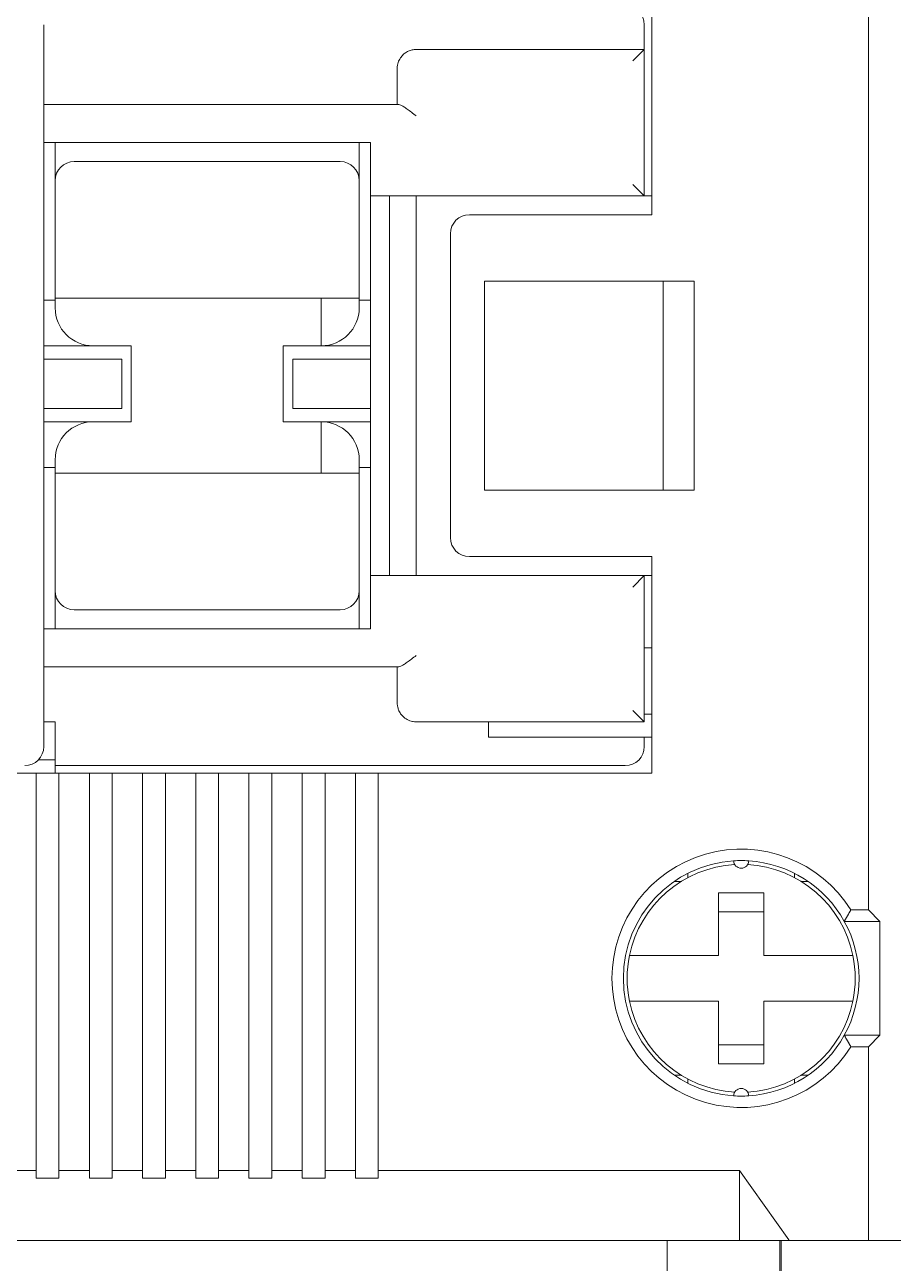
# Model space of a CAD drawing. Header units: millimetres. Extents: x 0 to 5940, y 0 to 4200.
# Drawn here: x 4530.74 to 4553.59, y 2869.21 to 2901.81 of the extents above; entities that cross this region are included whole.
import ezdxf

# ---------------------------------------------------------------- set-up
doc = ezdxf.new("R2010")
doc.units = ezdxf.units.MM
doc.header["$LTSCALE"] = 10
doc.layers.add('가시적인 것(ISO)', color=3, linetype='Continuous', lineweight=5, true_color=0x00ff00)
doc.layers.add('해치(ISO)', color=7, linetype='Continuous', lineweight=5)

msp = doc.modelspace()

# ---------------------------------------------------------------- hatches: boundary and pattern name
at = {"layer": '해치(ISO)'}
h = msp.add_hatch(dxfattribs=at)
h.set_pattern_fill('ANSI31', color=256, scale=254, angle=75.0002, style=0)
h.set_pattern_definition([(120.0002, (0, 0), (-27.49626, -15.87508), [])])
edge = h.paths.add_edge_path()
edge.add_line((4837.737, 3517.714), (4865.237, 3517.714))
edge.add_ellipse((4865.237, 3513.214), major_axis=(0, 4.5), ratio=1, start_angle=270, end_angle=360, ccw=False)
edge.add_line((4869.737, 3513.214), (4869.737, 3485.714))
edge.add_ellipse((4872.737, 3485.714), major_axis=(-3, 0), ratio=1, start_angle=0, end_angle=90)
edge.add_line((4872.737, 3482.714), (4874.737, 3482.714))
edge.add_line((4874.737, 3482.714), (4874.737, 3522.714))
edge.add_line((4874.737, 3522.714), (4834.737, 3522.714))
edge.add_line((4834.737, 3522.714), (4834.737, 3520.714))
edge.add_ellipse((4837.737, 3520.714), major_axis=(-3, 0), ratio=1, start_angle=0, end_angle=90)
edge = h.paths.add_edge_path()
edge.add_line((4079.337, 3482.714), (4081.337, 3482.714))
edge.add_ellipse((4081.337, 3485.714), major_axis=(0, -3), ratio=1, start_angle=0, end_angle=90)
edge.add_line((4084.337, 3485.714), (4084.337, 3513.214))
edge.add_ellipse((4088.837, 3513.214), major_axis=(-4.5, 0), ratio=1, start_angle=270, end_angle=360, ccw=False)
edge.add_line((4088.837, 3517.714), (4116.337, 3517.714))
edge.add_ellipse((4116.337, 3520.714), major_axis=(0, -3), ratio=1, start_angle=0, end_angle=90)
edge.add_line((4119.337, 3520.714), (4119.337, 3522.714))
edge.add_line((4119.337, 3522.714), (4079.337, 3522.714))
edge.add_line((4079.337, 3522.714), (4079.337, 3482.714))
edge = h.paths.add_edge_path()
edge.add_line((4079.337, 2817.314), (4079.337, 2777.314))
edge.add_line((4079.337, 2777.314), (4119.337, 2777.314))
edge.add_line((4119.337, 2777.314), (4119.337, 2779.314))
edge.add_ellipse((4116.337, 2779.314), major_axis=(3, 0), ratio=1, start_angle=0, end_angle=90)
edge.add_line((4116.337, 2782.314), (4088.576, 2782.314))
edge.add_ellipse((4088.576, 2786.814), major_axis=(0, -4.5), ratio=1, start_angle=269.5089, end_angle=360, ccw=False)
edge.add_line((4084.076, 2786.853), (4084.311, 2814.289))
edge.add_ellipse((4081.311, 2814.314), major_axis=(3, -0.026), ratio=1, start_angle=0, end_angle=90.4911)
edge.add_line((4081.311, 2817.314), (4079.337, 2817.314))
edge = h.paths.add_edge_path()
edge.add_line((4869.763, 2814.289), (4869.998, 2786.853))
edge.add_ellipse((4865.499, 2786.814), major_axis=(4.5, 0.039), ratio=1, start_angle=269.5089, end_angle=360, ccw=False)
edge.add_line((4865.499, 2782.314), (4837.737, 2782.314))
edge.add_ellipse((4837.737, 2779.314), major_axis=(0, 3), ratio=1, start_angle=0, end_angle=90)
edge.add_line((4834.737, 2779.314), (4834.737, 2777.314))
edge.add_line((4834.737, 2777.314), (4874.737, 2777.314))
edge.add_line((4874.737, 2777.314), (4874.737, 2817.314))
edge.add_line((4874.737, 2817.314), (4872.763, 2817.314))
edge.add_ellipse((4872.763, 2814.314), major_axis=(0, 3), ratio=1, start_angle=0, end_angle=90.4911)

# ---------------------------------------------------------------- linework, layer by layer
at = {"layer": '가시적인 것(ISO)'}
for p, q in [((4552.937, 2914.814), (4552.937, 2878.514)), ((4547.237, 2896.814), (4547.237, 2902.514)), ((4531.237, 2901.814), (4531.237, 2882.814)), ((4547.037, 2901.814), (4547.037, 2901.164)), ((4547.037, 2901.164), (4541.037, 2901.164)), ((4547.037, 2901.164), (4546.737, 2900.864)), ((4547.037, 2901.164), (4547.037, 2897.314)), ((4540.537, 2899.714), (4540.537, 2900.664)), ((4540.579, 2899.714), (4531.237, 2899.714)), ((4539.837, 2898.714), (4531.237, 2898.714)), ((4531.537, 2898.714), (4531.537, 2897.714)), ((4539.537, 2897.714), (4539.537, 2898.714)), ((4539.837, 2898.714), (4539.837, 2897.614)), ((4539.037, 2898.214), (4532.037, 2898.214)), ((4531.537, 2897.714), (4531.537, 2894.614)), ((4539.537, 2894.614), (4539.537, 2897.714)), ((4539.837, 2897.614), (4539.837, 2897.314)), ((4546.737, 2897.614), (4547.037, 2897.314)), ((4547.037, 2897.314), (4539.837, 2897.314)), ((4539.837, 2887.314), (4539.837, 2897.314)), ((4540.337, 2887.314), (4540.337, 2897.314)), ((4541.037, 2897.314), (4541.037, 2887.314)), ((4547.237, 2897.314), (4547.037, 2897.314)), ((4542.437, 2896.814), (4547.237, 2896.814)), ((4541.937, 2888.314), (4541.937, 2896.314)), ((4542.837, 2895.064), (4542.837, 2889.564)), ((4542.837, 2895.064), (4548.346, 2895.064)), ((4547.537, 2895.064), (4547.537, 2889.564)), ((4548.346, 2895.064), (4548.346, 2889.564)), ((4531.237, 2894.564), (4531.537, 2894.564)), ((4531.537, 2894.364), (4531.537, 2894.614)), ((4531.537, 2894.614), (4532.037, 2894.614)), ((4539.037, 2894.614), (4532.037, 2894.614)), ((4538.537, 2893.364), (4538.537, 2894.614)), ((4539.037, 2894.614), (4539.537, 2894.614)), ((4539.537, 2894.614), (4539.537, 2894.364)), ((4539.537, 2894.564), (4539.837, 2894.564)), ((4531.237, 2893.364), (4532.537, 2893.364)), ((4532.537, 2893.364), (4533.537, 2893.364)), ((4533.537, 2891.364), (4533.537, 2893.364)), ((4538.537, 2893.364), (4537.537, 2893.364)), ((4537.537, 2893.364), (4537.537, 2891.364)), ((4539.837, 2893.364), (4538.537, 2893.364)), ((4531.237, 2893.014), (4533.287, 2893.014)), ((4533.287, 2893.014), (4533.287, 2891.714)), ((4537.787, 2893.014), (4539.837, 2893.014)), ((4537.787, 2891.714), (4537.787, 2893.014)), ((4533.287, 2891.714), (4531.237, 2891.714)), ((4539.837, 2891.714), (4537.787, 2891.714)), ((4531.237, 2891.364), (4532.537, 2891.364)), ((4532.537, 2891.364), (4533.537, 2891.364)), ((4538.537, 2891.364), (4537.537, 2891.364)), ((4538.537, 2890.014), (4538.537, 2891.364)), ((4539.837, 2891.364), (4538.537, 2891.364)), ((4531.537, 2890.014), (4531.537, 2890.364)), ((4539.537, 2890.364), (4539.537, 2890.014)), ((4531.537, 2890.164), (4531.237, 2890.164)), ((4531.537, 2890.014), (4531.537, 2886.914)), ((4532.037, 2890.014), (4531.537, 2890.014)), ((4539.037, 2890.014), (4532.037, 2890.014)), ((4539.537, 2890.014), (4539.037, 2890.014)), ((4539.837, 2890.164), (4539.537, 2890.164)), ((4539.537, 2886.914), (4539.537, 2890.014)), ((4548.346, 2889.564), (4542.837, 2889.564)), ((4547.237, 2887.814), (4542.437, 2887.814)), ((4547.237, 2882.114), (4547.237, 2887.814)), ((4539.837, 2887.314), (4547.037, 2887.314)), ((4539.837, 2887.314), (4539.837, 2887.014)), ((4547.037, 2887.314), (4546.737, 2887.014)), ((4547.037, 2887.314), (4547.237, 2887.314)), ((4547.037, 2887.314), (4547.037, 2883.464)), ((4531.537, 2886.914), (4531.537, 2885.914)), ((4539.537, 2885.914), (4539.537, 2886.914)), ((4539.837, 2887.014), (4539.837, 2885.914)), ((4532.037, 2886.414), (4539.037, 2886.414)), ((4539.837, 2885.914), (4531.237, 2885.914)), ((4547.237, 2885.414), (4547.037, 2885.414)), ((4540.579, 2884.914), (4531.237, 2884.914)), ((4540.537, 2883.964), (4540.537, 2884.914)), ((4546.737, 2883.764), (4547.037, 2883.464)), ((4547.237, 2883.664), (4547.037, 2883.664)), ((4531.237, 2883.464), (4531.537, 2883.464)), ((4531.537, 2882.314), (4531.537, 2883.464)), ((4541.037, 2883.464), (4547.037, 2883.464)), ((4542.937, 2883.464), (4542.937, 2883.064)), ((4547.037, 2883.064), (4542.937, 2883.064)), ((4547.037, 2883.064), (4547.237, 2883.064)), ((4547.037, 2883.064), (4547.037, 2882.814)), ((4531.094, 2882.464), (4531.537, 2882.464)), ((4531.537, 2882.114), (4531.537, 2882.314)), ((4531.537, 2882.314), (4546.537, 2882.314)), ((4523.337, 2882.114), (4531.037, 2882.114)), ((4531.037, 2882.114), (4531.637, 2882.114)), ((4531.037, 2871.653), (4531.037, 2882.114)), ((4531.637, 2882.114), (4532.437, 2882.114)), ((4531.637, 2871.653), (4531.637, 2882.114)), ((4532.437, 2882.114), (4533.037, 2882.114)), ((4532.437, 2871.653), (4532.437, 2882.114)), ((4533.037, 2882.114), (4533.837, 2882.114)), ((4533.037, 2871.653), (4533.037, 2882.114)), ((4533.837, 2882.114), (4534.437, 2882.114)), ((4533.837, 2871.653), (4533.837, 2882.114)), ((4534.437, 2882.114), (4535.237, 2882.114)), ((4534.437, 2871.653), (4534.437, 2882.114)), ((4535.237, 2882.114), (4535.837, 2882.114)), ((4535.237, 2871.653), (4535.237, 2882.114)), ((4535.837, 2882.114), (4536.637, 2882.114)), ((4535.837, 2871.653), (4535.837, 2882.114)), ((4536.637, 2882.114), (4537.237, 2882.114)), ((4536.637, 2871.653), (4536.637, 2882.114)), ((4537.237, 2882.114), (4538.037, 2882.114)), ((4537.237, 2871.653), (4537.237, 2882.114)), ((4538.037, 2882.114), (4538.637, 2882.114)), ((4538.037, 2871.653), (4538.037, 2882.114)), ((4538.637, 2882.114), (4539.437, 2882.114)), ((4538.637, 2871.653), (4538.637, 2882.114)), ((4539.437, 2882.114), (4540.037, 2882.114)), ((4539.437, 2871.653), (4539.437, 2882.114)), ((4540.037, 2882.114), (4547.237, 2882.114)), ((4540.037, 2871.653), (4540.037, 2882.114)), ((4548.007, 2879.264), (4547.824, 2879.264)), ((4548.187, 2879.48), (4548.187, 2879.368)), ((4550.987, 2879.48), (4550.987, 2879.368)), ((4551.35, 2879.264), (4551.168, 2879.264)), ((4548.987, 2877.314), (4548.987, 2878.964)), ((4550.187, 2878.964), (4548.987, 2878.964)), ((4550.187, 2877.314), (4550.187, 2878.964)), ((4548.987, 2878.464), (4550.187, 2878.464)), ((4552.472, 2878.514), (4552.937, 2878.514)), ((4552.937, 2878.514), (4553.237, 2878.214)), ((4552.3, 2878.214), (4553.237, 2878.214)), ((4553.237, 2878.214), (4553.237, 2875.214)), ((4546.955, 2877.314), (4548.987, 2877.314)), ((4550.187, 2877.314), (4552.22, 2877.314)), ((4546.955, 2876.114), (4548.987, 2876.114)), ((4548.987, 2874.464), (4548.987, 2876.114)), ((4550.187, 2876.114), (4552.22, 2876.114)), ((4550.187, 2874.464), (4550.187, 2876.114)), ((4553.237, 2875.214), (4552.3, 2875.214)), ((4553.237, 2875.214), (4552.937, 2874.914)), ((4548.987, 2874.964), (4550.187, 2874.964)), ((4552.937, 2874.914), (4552.472, 2874.914)), ((4552.937, 2874.914), (4552.937, 2869.814)), ((4550.187, 2874.464), (4548.987, 2874.464)), ((4548.007, 2874.164), (4547.824, 2874.164)), ((4548.187, 2873.948), (4548.187, 2874.061)), ((4550.987, 2873.948), (4550.987, 2874.061)), ((4551.35, 2874.164), (4551.168, 2874.164)), ((4531.037, 2871.653), (4521.527, 2871.653)), ((4531.037, 2871.653), (4531.037, 2871.453)), ((4531.037, 2871.453), (4531.637, 2871.453)), ((4532.437, 2871.653), (4531.637, 2871.653)), ((4531.637, 2871.653), (4531.637, 2871.453)), ((4532.437, 2871.653), (4532.437, 2871.453)), ((4532.437, 2871.453), (4533.037, 2871.453)), ((4533.837, 2871.653), (4533.037, 2871.653)), ((4533.037, 2871.653), (4533.037, 2871.453)), ((4533.837, 2871.653), (4533.837, 2871.453)), ((4533.837, 2871.453), (4534.437, 2871.453)), ((4535.237, 2871.653), (4534.437, 2871.653)), ((4534.437, 2871.653), (4534.437, 2871.453)), ((4535.237, 2871.653), (4535.237, 2871.453)), ((4535.237, 2871.453), (4535.837, 2871.453)), ((4536.637, 2871.653), (4535.837, 2871.653)), ((4535.837, 2871.653), (4535.837, 2871.453)), ((4536.637, 2871.653), (4536.637, 2871.453)), ((4536.637, 2871.453), (4537.237, 2871.453)), ((4538.037, 2871.653), (4537.237, 2871.653)), ((4537.237, 2871.653), (4537.237, 2871.453)), ((4538.037, 2871.653), (4538.037, 2871.453)), ((4538.037, 2871.453), (4538.637, 2871.453)), ((4539.437, 2871.653), (4538.637, 2871.653)), ((4538.637, 2871.653), (4538.637, 2871.453)), ((4539.437, 2871.653), (4539.437, 2871.453)), ((4539.437, 2871.453), (4540.037, 2871.453)), ((4549.547, 2871.653), (4540.037, 2871.653)), ((4540.037, 2871.653), (4540.037, 2871.453)), ((4549.547, 2871.653), (4550.837, 2869.828)), ((4549.547, 2869.814), (4549.547, 2871.653)), ((4549.547, 2869.814), (4521.527, 2869.814)), ((4547.637, 2869.814), (4547.637, 2868.214)), ((4550.837, 2869.814), (4549.547, 2869.814)), ((4550.607, 2869.814), (4550.607, 2868.214)), ((4550.637, 2869.814), (4550.637, 2868.214)), ((4550.837, 2869.828), (4550.837, 2869.814)), ((4552.937, 2869.814), (4550.837, 2869.814)), ((4553.937, 2869.814), (4552.937, 2869.814))]:
    msp.add_line(p, q, dxfattribs=at)
for centre, radius, start, end in [((4546.537, 2901.814), 0.5, 0, 90), ((4532.037, 2897.714), 0.5, 90, 180), ((4539.037, 2897.714), 0.5, 0, 90), ((4542.437, 2896.314), 0.5, 90, 180), ((4532.537, 2894.364), 1, 180, 270), ((4538.537, 2894.364), 1, 270, 0), ((4532.537, 2890.364), 1, 90, 180), ((4538.537, 2890.364), 1, 0, 90), ((4542.437, 2888.314), 0.5, 180, 270), ((4532.037, 2886.914), 0.5, 180, 270), ((4539.037, 2886.914), 0.5, 270, 0), ((4530.737, 2882.814), 0.5, 270, 0), ((4546.537, 2882.814), 0.5, 270, 0), ((4549.587, 2876.714), 3.4, 31.9654, 328.0346), ((4549.587, 2876.714), 3.1, 93.6971, 266.3029), ((4549.587, 2876.714), 3, 93.2546, 168.463), ((4549.587, 2876.714), 3.1, 86.3029, 93.6971), ((4549.587, 2879.814), 0.2, 181.8462, 358.1538), ((4549.587, 2876.714), 3, 11.537, 86.7454), ((4549.587, 2876.714), 3.1, 28.9383, 86.3029), ((4549.587, 2876.714), 3.1, 331.0617, 28.9383), ((4549.587, 2876.714), 3, 168.463, 191.537), ((4549.587, 2876.714), 3, 348.463, 11.537), ((4549.587, 2876.714), 3, 191.537, 266.7454), ((4549.587, 2876.714), 3, 273.2546, 348.463), ((4549.587, 2876.714), 3.1, 273.6971, 331.0617), ((4549.587, 2873.614), 0.2, 1.8462, 178.1538), ((4549.587, 2876.714), 3.1, 266.3029, 273.6971)]:
    msp.add_arc(centre, radius, start, end, dxfattribs=at)
msp.add_ellipse((4541.037, 2883.964), major_axis=(0.5, 0), ratio=0.400078, start_param=3.141502, end_param=3.141565, dxfattribs=at)
for points, knots in [([(4540.537, 2900.664), (4540.537, 2900.693), (4540.54, 2900.721), (4540.544, 2900.747), (4540.548, 2900.773), (4540.555, 2900.797), (4540.562, 2900.82), (4540.57, 2900.843), (4540.578, 2900.864), (4540.588, 2900.884), (4540.598, 2900.904), (4540.609, 2900.923), (4540.62, 2900.94), (4540.632, 2900.958), (4540.644, 2900.973), (4540.656, 2900.988), (4540.668, 2901.002), (4540.681, 2901.016), (4540.694, 2901.028), (4540.707, 2901.04), (4540.721, 2901.052), (4540.735, 2901.063), (4540.75, 2901.074), (4540.765, 2901.084), (4540.781, 2901.093), (4540.796, 2901.103), (4540.813, 2901.111), (4540.829, 2901.119), (4540.846, 2901.127), (4540.863, 2901.133), (4540.881, 2901.139), (4540.898, 2901.145), (4540.915, 2901.15), (4540.933, 2901.153), (4540.95, 2901.157), (4540.967, 2901.16), (4540.985, 2901.162), (4541.002, 2901.163), (4541.02, 2901.164), (4541.037, 2901.164)], [0.0000278, 0.0000278, 0.0000278, 0.0000278, 0.0769231, 0.0769231, 0.0769231, 0.1538462, 0.1538462, 0.1538462, 0.2307692, 0.2307692, 0.2307692, 0.3076923, 0.3076923, 0.3076923, 0.3846154, 0.3846154, 0.3846154, 0.4615385, 0.4615385, 0.4615385, 0.5384615, 0.5384615, 0.5384615, 0.6153846, 0.6153846, 0.6153846, 0.6923077, 0.6923077, 0.6923077, 0.7692308, 0.7692308, 0.7692308, 0.8461538, 0.8461538, 0.8461538, 0.9230769, 0.9230769, 0.9230769, 1, 1, 1, 1]), ([(4541.037, 2899.414), (4540.994, 2899.448), (4540.952, 2899.48), (4540.912, 2899.51), (4540.873, 2899.541), (4540.836, 2899.568), (4540.802, 2899.593), (4540.767, 2899.618), (4540.736, 2899.639), (4540.707, 2899.657), (4540.679, 2899.675), (4540.654, 2899.69), (4540.633, 2899.699), (4540.611, 2899.709), (4540.593, 2899.714), (4540.579, 2899.714)], [0, 0, 0, 0, 0.2, 0.2, 0.2, 0.4, 0.4, 0.4, 0.6, 0.6, 0.6, 0.8, 0.8, 0.8, 1, 1, 1, 1]), ([(4540.579, 2884.914), (4540.593, 2884.914), (4540.611, 2884.92), (4540.633, 2884.929), (4540.654, 2884.939), (4540.679, 2884.953), (4540.707, 2884.971), (4540.736, 2884.989), (4540.767, 2885.011), (4540.801, 2885.036), (4540.836, 2885.06), (4540.873, 2885.088), (4540.912, 2885.118), (4540.952, 2885.148), (4540.994, 2885.18), (4541.037, 2885.214)], [0, 0, 0, 0, 0.2, 0.2, 0.2, 0.4, 0.4, 0.4, 0.6, 0.6, 0.6, 0.8, 0.8, 0.8, 1, 1, 1, 1]), ([(4540.543, 2883.889), (4540.542, 2883.892), (4540.542, 2883.896), (4540.542, 2883.899), (4540.539, 2883.92), (4540.537, 2883.942), (4540.537, 2883.964)], [0.8942015, 0.8942015, 0.8942015, 0.8942015, 0.9090909, 0.9090909, 0.9090909, 0.9999833, 0.9999833, 0.9999833, 0.9999833]), ([(4540.666, 2883.629), (4540.666, 2883.629), (4540.666, 2883.63), (4540.665, 2883.63), (4540.651, 2883.646), (4540.639, 2883.661), (4540.627, 2883.678), (4540.616, 2883.695), (4540.605, 2883.712), (4540.596, 2883.729), (4540.586, 2883.747), (4540.578, 2883.765), (4540.571, 2883.784), (4540.566, 2883.796), (4540.562, 2883.808), (4540.558, 2883.821)], [0.4523131, 0.4523131, 0.4523131, 0.4523131, 0.4545455, 0.4545455, 0.4545455, 0.5454545, 0.5454545, 0.5454545, 0.6363636, 0.6363636, 0.6363636, 0.7272727, 0.7272727, 0.7272727, 0.787598, 0.787598, 0.787598, 0.787598]), ([(4540.94, 2883.474), (4540.891, 2883.484), (4540.844, 2883.501), (4540.758, 2883.547), (4540.717, 2883.577), (4540.677, 2883.617), (4540.672, 2883.623), (4540.666, 2883.629)], [0, 0, 0, 0, 0.01480534, 0.01480534, 0.02997491, 0.02997491, 0.03248405, 0.03248405, 0.03248405, 0.03248405]), ([(4541.037, 2883.464), (4541.008, 2883.464), (4540.979, 2883.467), (4540.953, 2883.471), (4540.948, 2883.472), (4540.944, 2883.473), (4540.94, 2883.474)], [0, 0, 0, 0, 0.07310574, 0.07310574, 0.07310574, 0.0851779, 0.0851779, 0.0851779, 0.0851779]), ([(4546.955, 2877.314), (4546.917, 2877.314), (4546.872, 2877.314), (4546.801, 2877.314), (4546.763, 2877.314), (4546.71, 2877.314), (4546.685, 2877.314), (4546.657, 2877.314), (4546.651, 2877.314), (4546.648, 2877.314)], [-0.04494926, -0.04494926, -0.04494926, -0.04494926, -0.03348032, -0.03348032, -0.02217574, -0.02217574, -0.01102979, -0.01102979, 0, 0, 0, 0]), ([(4552.527, 2877.314), (4552.523, 2877.314), (4552.518, 2877.314), (4552.489, 2877.314), (4552.464, 2877.314), (4552.411, 2877.314), (4552.373, 2877.314), (4552.303, 2877.314), (4552.258, 2877.314), (4552.22, 2877.314)], [-0.18002519, -0.18002519, -0.18002519, -0.18002519, -0.1689954, -0.1689954, -0.15784945, -0.15784945, -0.14654487, -0.14654487, -0.13507593, -0.13507593, -0.13507593, -0.13507593]), ([(4546.648, 2876.114), (4546.651, 2876.114), (4546.657, 2876.114), (4546.685, 2876.114), (4546.71, 2876.114), (4546.763, 2876.114), (4546.801, 2876.114), (4546.872, 2876.114), (4546.917, 2876.114), (4546.955, 2876.114)], [0, 0, 0, 0, 0.01102979, 0.01102979, 0.02217574, 0.02217574, 0.03348032, 0.03348032, 0.04494926, 0.04494926, 0.04494926, 0.04494926]), ([(4552.22, 2876.114), (4552.258, 2876.114), (4552.303, 2876.114), (4552.373, 2876.114), (4552.411, 2876.114), (4552.464, 2876.114), (4552.489, 2876.114), (4552.518, 2876.114), (4552.523, 2876.114), (4552.527, 2876.114)], [0.13507593, 0.13507593, 0.13507593, 0.13507593, 0.14654487, 0.14654487, 0.15784945, 0.15784945, 0.1689954, 0.1689954, 0.18002519, 0.18002519, 0.18002519, 0.18002519])]:
    msp.add_open_spline(points, degree=3, knots=knots, dxfattribs=at)
msp.add_open_spline([(4540.558, 2883.821), (4540.552, 2883.843), (4540.546, 2883.866), (4540.543, 2883.889)], degree=3, dxfattribs=at)
for points, weights in [([(4552.3, 2878.214), (4552.386, 2878.36), (4552.472, 2878.514)], [1.00000070529, 1.00000070632, 1.00000066212]), ([(4552.472, 2874.914), (4552.386, 2875.069), (4552.3, 2875.214)], [1.00000066212, 1.00000070632, 1.00000070529])]:
    msp.add_rational_spline(points, weights, degree=2, dxfattribs=at)

doc.saveas('drawing.dxf')
